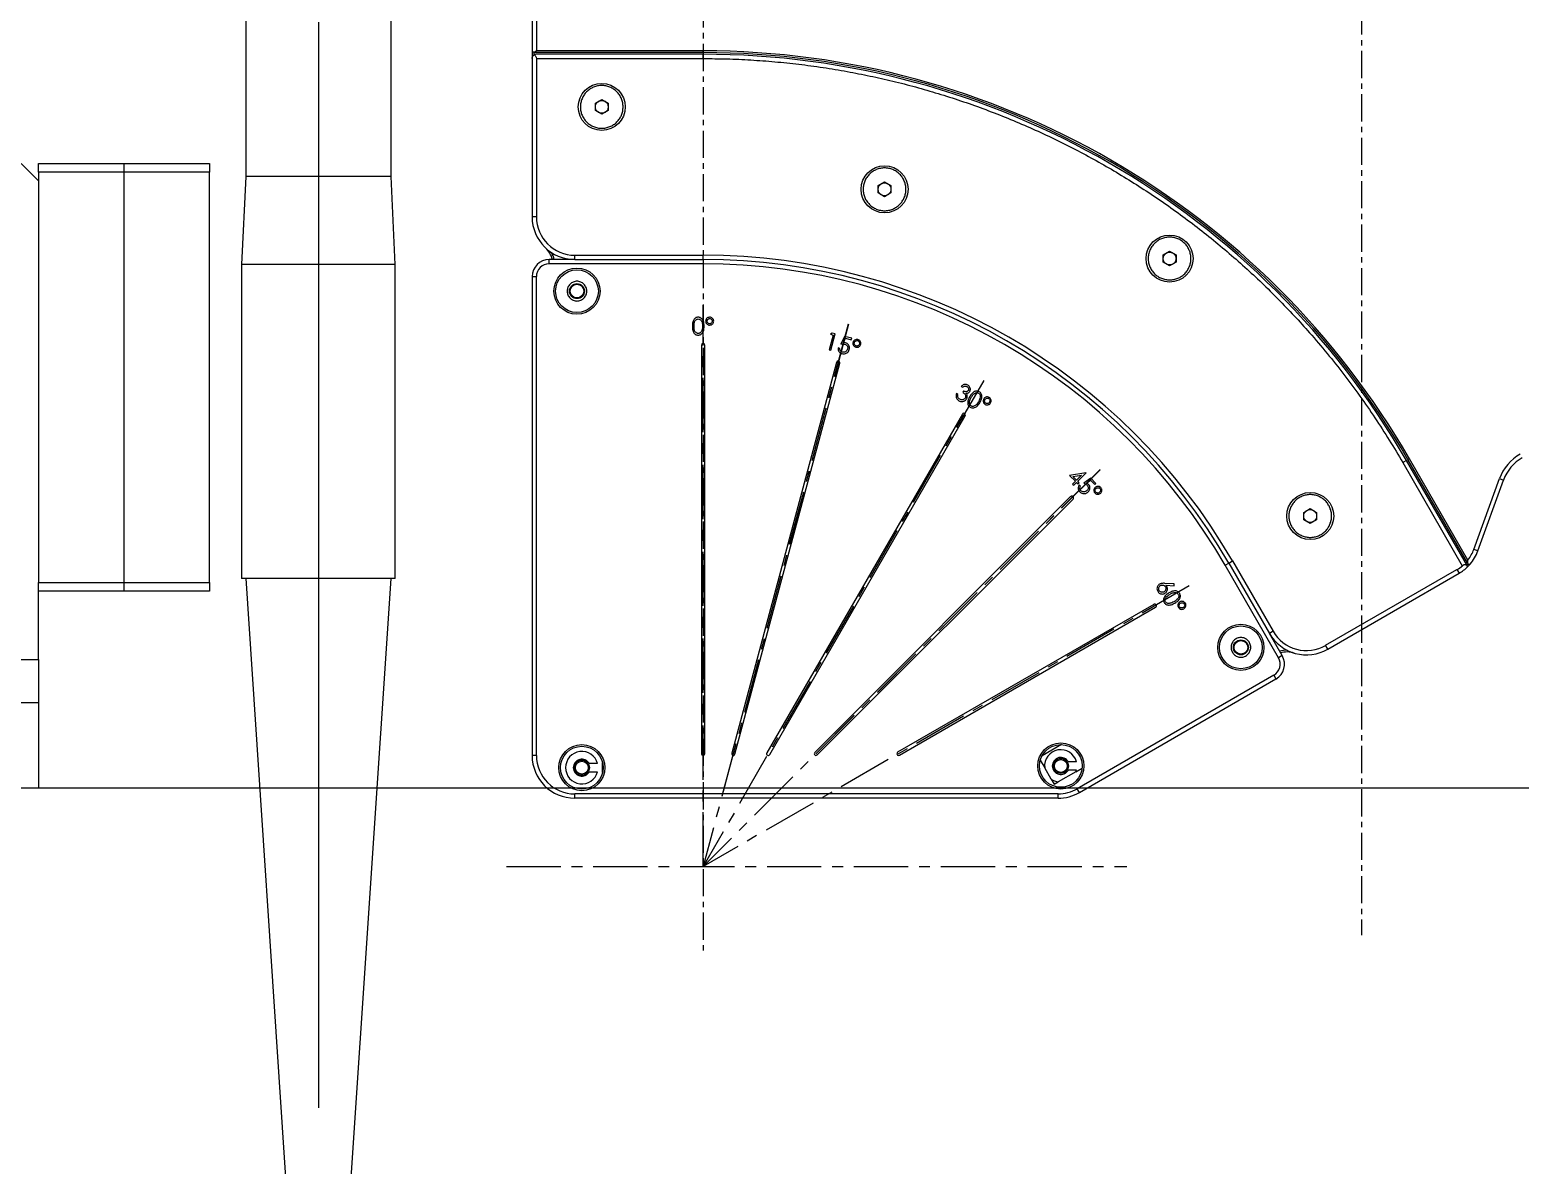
# Model space of a CAD drawing. Extents: x 500 to 100500, y -14500 to 21140.
# Drawn here: x 8435.5 to 8609.8, y -2988 to -2855.2 of the extents above; entities that cross this region are included whole.
import ezdxf

# ---------------------------------------------------------------- set-up
doc = ezdxf.new("R2010")
doc.units = 0
doc.linetypes.add('CENTER', pattern=[10.16, 6.35, -1.27, 1.27, -1.27])
doc.layers.get('0').update_dxf_attribs({"linetype": 'CONTINUOUS'})
doc.layers.add('30', color=111, linetype='CONTINUOUS')
doc.layers.add('Center', color=1, linetype='CENTER')

# ---------------------------------------------------------------- blocks, each defined once
blk = doc.blocks.new('KJA$C3C655F6F')
at = {"layer": '30', "linetype": 'Continuous', "lineweight": 25}
for p, q in [((-33.26, 287), (-33.26, 87.4)), ((-32.76, 287), (-32.76, 87.4)), ((-33.06, 87.2), (-33.26, 87.4)), ((-33.26, 87.4), (-33.26, 86.5)), ((-32.96, 87.2), (-33.06, 87.2)), ((-33.06, 87.2), (-33.06, 86.9)), ((-32.76, 87.4), (-32.96, 87.2)), ((-13.26, 87.2), (-32.96, 87.2)), ((-13.26, 87.4), (-32.76, 87.4)), ((-13.26, 87.2), (-13.26, 87.4)), ((-33.26, 86.5), (-33.26, 68)), ((-13.26, 87), (-32.76, 87)), ((-32.76, 86.5), (-32.76, 68)), ((-32.76, 86.5), (-13.26, 86.5)), ((-13.26, 86.5), (-13.26, 87)), ((-25.86, 81.28), (-25.11, 81.72)), ((-25.86, 80.42), (-25.86, 81.28)), ((-25.11, 79.98), (-25.86, 80.42)), ((-25.11, 81.72), (-24.36, 81.28)), ((-24.36, 80.42), (-25.11, 79.98)), ((-24.36, 81.28), (-24.36, 80.42)), ((7.22, 71.64), (7.97, 72.07)), ((7.22, 70.78), (7.22, 71.64)), ((7.97, 72.07), (8.72, 71.64)), ((8.72, 71.64), (8.72, 70.78)), ((7.97, 70.34), (7.22, 70.78)), ((8.72, 70.78), (7.97, 70.34)), ((-32.76, 68), (-33.26, 68)), ((-31.26, 62.5), (-31.26, 63)), ((-28.26, 63), (-31.26, 63)), ((-28.26, 63.5), (-13.26, 63.5)), ((-28.26, 63), (-28.26, 63.5)), ((-28.26, 63), (-13.26, 63)), ((-13.26, 63), (-13.26, 63.5)), ((-13.26, 63), (-13.26, 62.5)), ((40.56, 63.55), (41.31, 63.98)), ((40.56, 62.68), (40.56, 63.55)), ((41.31, 63.98), (42.06, 63.55)), ((42.06, 63.55), (42.06, 62.68)), ((-13.26, 62.5), (-31.26, 62.5)), ((41.31, 62.25), (40.56, 62.68)), ((42.06, 62.68), (41.31, 62.25)), ((-33.26, 61), (-33.26, 5)), ((-33.26, 61), (-32.76, 61)), ((-32.76, 5), (-32.76, 61)), ((1.96, 54.17), (1.5, 52.44)), ((1.83, 54.4), (1.66, 54.25)), ((1.66, 54.25), (1.96, 54.17)), ((1.69, 52.39), (2.2, 54.3)), ((2.2, 54.3), (1.83, 54.4)), ((-13.46, 53), (-13.46, 5.2)), ((-13.06, 5.2), (-13.06, 53)), ((1.5, 52.44), (1.69, 52.39)), ((2.74, 52.61), (2.54, 52.66)), ((3.3, 54.01), (2.87, 53.11)), ((3.17, 53.29), (3.4, 53.79)), ((4.13, 53.79), (3.3, 54.01)), ((3.4, 53.79), (4.08, 53.61)), ((4.08, 53.61), (4.13, 53.79)), ((2.34, 50.97), (-9.91, 5.25)), ((-9.53, 5.15), (2.72, 50.87)), ((16.55, 47.23), (16.38, 47.33)), ((16.94, 48.16), (17.12, 48.06)), ((17.2, 47.62), (17.11, 47.47)), ((17.07, 44.93), (-5.81, 5.3)), ((-5.46, 5.1), (17.41, 44.73)), ((69.01, 39.5), (68.58, 39.25)), ((68.58, 39.25), (75.55, 27.18)), ((76.18, 27.08), (69.01, 39.5)), ((69.36, 39.7), (69.19, 39.6)), ((76.17, 27.51), (69.19, 39.6)), ((76.2, 27.85), (69.36, 39.7)), ((31.51, 38.07), (29.62, 37.74)), ((29.62, 37.74), (30.29, 37.07)), ((30.29, 37.07), (29.96, 36.74)), ((29.96, 36.74), (30.1, 36.6)), ((30.01, 37.61), (31.01, 37.78)), ((30.42, 37.2), (30.01, 37.61)), ((30.1, 36.6), (30.43, 36.93)), ((31.01, 37.78), (30.42, 37.2)), ((30.43, 36.93), (30.6, 36.76)), ((30.56, 37.06), (31.54, 38.04)), ((30.73, 36.89), (30.56, 37.06)), ((30.6, 36.76), (30.73, 36.89)), ((30.9, 36.49), (30.75, 36.63)), ((32.09, 37.42), (31.26, 36.85)), ((31.54, 38.04), (31.51, 38.07)), ((31.61, 36.87), (32.06, 37.18)), ((32.06, 37.18), (32.56, 36.68)), ((32.69, 36.81), (32.09, 37.42)), ((32.56, 36.68), (32.69, 36.81)), ((76.89, 29.1), (79.91, 37.37)), ((77.36, 28.93), (80.38, 37.2)), ((79.91, 37.37), (80.38, 37.2)), ((29.73, 35.27), (-0.2, 5.34)), ((0.08, 5.06), (30.02, 34.99)), ((57.01, 33.43), (57.76, 33.87)), ((57.01, 32.57), (57.01, 33.43)), ((57.76, 33.87), (58.51, 33.43)), ((58.51, 33.43), (58.51, 32.57)), ((57.76, 32.14), (57.01, 32.57)), ((58.51, 32.57), (57.76, 32.14)), ((77.36, 28.93), (76.89, 29.1)), ((47.8, 27.25), (48.23, 27.5)), ((54.05, 16.42), (47.8, 27.25)), ((48.23, 27.5), (48.66, 27.75)), ((48.23, 27.5), (52.98, 19.27)), ((48.66, 27.75), (53.41, 19.52)), ((59.56, 17.88), (74.92, 26.74)), ((59.81, 17.44), (75.17, 26.31)), ((74.92, 26.74), (75.17, 26.31)), ((41.85, 25.05), (40.76, 25.12)), ((40.86, 24.91), (41.84, 24.85)), ((41.84, 24.85), (41.85, 25.05)), ((39.47, 22.67), (9.5, 5.37)), ((9.7, 5.03), (39.67, 22.33)), ((53.41, 19.52), (52.98, 19.27)), ((54.48, 16.67), (52.98, 19.27)), ((53.28, 18.76), (53.31, 18.77)), ((59.81, 17.44), (59.56, 17.88)), ((54.48, 16.67), (54.05, 16.42)), ((53.5, 14.38), (30.51, 1.1)), ((53.5, 14.38), (53.75, 13.94)), ((30.76, 0.67), (53.75, 13.94)), ((28.66, 6.27), (26.39, 4.96)), ((-32.76, 5), (-33.26, 5)), ((-25.6, 4.04), (-26.56, 4.04)), ((-25.01, 3), (-25.01, 4.13)), ((26.18, 4.46), (26.7, 3.56)), ((27.46, 2.24), (26.7, 3.56)), ((30.43, 4.25), (29.47, 4.25)), ((30.36, 3.1), (31.07, 3.51)), ((-26.56, 3.09), (-25.6, 3.09)), ((27.46, 2.24), (27.82, 1.63)), ((27.82, 1.63), (28.28, 1.9)), ((30.36, 3.1), (28.28, 1.9)), ((29.47, 3.3), (30.43, 3.3)), ((28.26, 0.5), (-28.26, 0.5)), ((-28.26, 0), (-28.26, 0.5)), ((28.26, 0), (-28.26, 0)), ((28.26, 0), (28.26, 0.5)), ((30.76, 0.67), (30.51, 1.1))]:
    blk.add_line(p, q, dxfattribs=at)
at = {"layer": '30', "linetype": 'Continuous', "lineweight": 25, "flags": 128}
blk.add_lwpolyline([(76.46, 27.38), (76.32, 27.22), (76.18, 27.08)], dxfattribs=at)
at = {"layer": '30', "linetype": 'Continuous', "lineweight": 25}
for centre, radius in [((-25.11, 80.85), 2.75), ((7.97, 71.21), 2.75), ((41.31, 63.11), 2.75), ((-28.01, 59.3), 2.7), ((-28.01, 59.3), 2.5), ((-28.01, 59.3), 0.877), ((-28.01, 59.3), 0.8), ((57.76, 33), 2.75), ((49.65, 17.64), 2.7), ((49.65, 17.64), 2.5), ((49.65, 17.64), 0.877), ((49.65, 17.64), 0.8), ((-27.44, 3.57), 2.7), ((-27.44, 3.57), 2.5), ((28.59, 3.77), 2.7), ((28.59, 3.77), 2.5), ((-27.44, 3.57), 0.877), ((-27.44, 3.57), 0.754), ((28.59, 3.77), 0.877), ((28.59, 3.77), 0.754)]:
    blk.add_circle(centre, radius, dxfattribs=at)
for centre, radius, start, end in [((-13.26, -8), 95.4, 30, 90), ((-13.26, -8), 95.2, 30, 90), ((-13.26, -8), 95, 30, 90), ((-28.26, 68), 5, 180, 270), ((-28.26, 68), 4.5, 180, 270), ((-31.26, 61), 2, 90, 180), ((-33.76, 62.19), 3, 15.6539, 46.5675), ((-33.76, 62.19), 3.2, 14.6528, 30.6627), ((-13.26, -8), 71.5, 30, 90), ((-13.26, -8), 71, 30, 90), ((-31.26, 61), 1.5, 90, 180), ((-13.26, -8), 70.5, 30, 90), ((-13.26, 53), 0.2, 0, 180), ((2.53, 50.92), 0.2, 345, 165), ((17.24, 44.83), 0.2, 330, 150), ((85.07, 35.49), 5.5, 120, 160), ((85.07, 35.49), 5, 120, 160), ((29.88, 35.13), 0.2, 315, 135), ((72.67, 30.64), 4.5, 321.762, 340), ((72.67, 30.64), 5, 319.3265, 340), ((72.67, 30.64), 4.5, 300, 309.8315), ((72.67, 30.64), 5, 300, 314.6952), ((72.67, 30.64), 4.8, 315.3222, 317.8131), ((39.57, 22.5), 0.2, 300, 120), ((57.31, 21.77), 5, 210, 300), ((57.31, 21.77), 4.5, 210, 300), ((52.75, 15.67), 1.5, 300, 30), ((52.75, 15.67), 2, 300, 30), ((55.03, 14.1), 3.2, 89.3373, 105.3472), ((55.03, 14.1), 3, 73.4325, 104.3461), ((-27.44, 3.57), 1.9, 14.4775, 345.5225), ((-9.72, 5.2), 0.2, 165, 345), ((-5.64, 5.2), 0.2, 150, 330), ((-0.06, 5.2), 0.2, 135, 315), ((9.6, 5.2), 0.2, 120, 300), ((28.59, 3.77), 1.9, 14.4775, 186.3079), ((-28.26, 5), 5, 180, 270), ((-28.26, 5), 4.5, 180, 270), ((-27.44, 3.57), 1, 28.3594, 331.6406), ((-13.26, 5.2), 0.2, 180, 0), ((28.59, 3.77), 1, 28.3594, 331.6406), ((28.59, 3.77), 1.9, 233.6921, 260.8165), ((28.59, 3.77), 1.9, 339.1835, 345.5225), ((28.26, 5), 4.5, 270, 300), ((28.26, 5), 5, 270, 300)]:
    blk.add_arc(centre, radius, start, end, dxfattribs=at)
for points, knots in [([(-33.26, 86.5), (-33.25, 86.55), (-33.24, 86.65), (-33.18, 86.78), (-33.1, 86.87), (-33.04, 86.91), (-33.01, 86.93)], [0, 0, 0, 0, 0.246234, 0.520204, 0.755299, 1, 1, 1, 1]), ([(-32.76, 87), (-32.81, 87), (-32.89, 86.99), (-32.97, 86.95), (-33.01, 86.93)], [0, 0, 0, 0, 0.568782, 1, 1, 1, 1]), ([(-33.01, 86.93), (-32.97, 86.91), (-32.89, 86.85), (-32.81, 86.74), (-32.77, 86.62), (-32.76, 86.54), (-32.76, 86.5)], [0, 0, 0, 0, 0.309726, 0.600126, 0.808185, 1, 1, 1, 1]), ([(-13.26, 86.5), (-12.33, 86.49), (-10.47, 86.48), (-7.68, 86.35), (-4.87, 86.14), (-2.05, 85.85), (0.78, 85.47), (3.55, 85.01), (6.28, 84.47), (8.94, 83.87), (11.6, 83.19), (14.24, 82.42), (16.88, 81.58), (19.49, 80.66), (22.08, 79.66), (24.65, 78.58), (27.19, 77.42), (29.68, 76.2), (32.12, 74.91), (34.51, 73.56), (36.85, 72.13), (39.17, 70.64), (41.46, 69.07), (43.71, 67.42), (45.9, 65.71), (48.04, 63.94), (50.11, 62.13), (52.1, 60.27), (54.03, 58.37), (55.89, 56.43), (57.8, 54.32), (59.75, 52.03), (61.71, 49.56), (63.58, 47.05), (65.34, 44.49), (67.02, 41.89), (68.06, 40.13), (68.58, 39.25)], [0, 0, 0, 0, 0.028058, 0.056326, 0.084793, 0.113449, 0.142282, 0.171281, 0.198764, 0.226374, 0.254099, 0.281929, 0.309853, 0.337858, 0.365933, 0.394066, 0.422245, 0.450458, 0.478189, 0.505929, 0.533666, 0.561389, 0.58959, 0.617751, 0.645861, 0.673908, 0.701881, 0.729269, 0.756563, 0.783752, 0.810825, 0.842891, 0.874762, 0.906424, 0.93786, 0.969057, 1, 1, 1, 1]), ([(-13.83, 56.25), (-13.89, 56.25), (-14.01, 56.24), (-14.17, 56.16), (-14.3, 56.04), (-14.4, 55.87), (-14.47, 55.67), (-14.5, 55.43), (-14.5, 55.28), (-14.5, 55.2)], [0, 0, 0, 0, 0.124799, 0.24962, 0.374455, 0.499472, 0.66612, 0.833023, 1, 1, 1, 1]), ([(-14.32, 55.2), (-14.32, 55.26), (-14.32, 55.38), (-14.3, 55.57), (-14.26, 55.73), (-14.18, 55.86), (-14.09, 55.96), (-13.96, 56.03), (-13.87, 56.04), (-13.83, 56.05)], [0, 0, 0, 0, 0.166958, 0.33387, 0.500509, 0.625498, 0.75026, 0.8752, 1, 1, 1, 1]), ([(-13.14, 55.2), (-13.14, 55.28), (-13.15, 55.43), (-13.18, 55.67), (-13.26, 55.87), (-13.36, 56.04), (-13.5, 56.16), (-13.66, 56.24), (-13.77, 56.25), (-13.83, 56.25)], [0, 0, 0, 0, 0.166961, 0.333839, 0.500503, 0.625509, 0.750374, 0.875185, 1, 1, 1, 1]), ([(-13.83, 56.05), (-13.78, 56.04), (-13.69, 56.03), (-13.57, 55.96), (-13.47, 55.86), (-13.39, 55.7), (-13.33, 55.47), (-13.32, 55.29), (-13.32, 55.2)], [0, 0, 0, 0, 0.124825, 0.249825, 0.374662, 0.49976, 0.749613, 1, 1, 1, 1]), ([(-12.49, 56.25), (-12.56, 56.24), (-12.69, 56.23), (-12.85, 56.11), (-12.95, 55.96), (-12.96, 55.85), (-12.96, 55.79)], [0, 0, 0, 0, 0.279707, 0.559479, 0.779698, 1, 1, 1, 1]), ([(-12.96, 55.79), (-12.96, 55.72), (-12.94, 55.59), (-12.81, 55.43), (-12.65, 55.34), (-12.54, 55.33), (-12.49, 55.33)], [0, 0, 0, 0, 0.279513, 0.559161, 0.779506, 1, 1, 1, 1]), ([(-12.78, 55.79), (-12.78, 55.83), (-12.77, 55.92), (-12.69, 56.02), (-12.59, 56.09), (-12.52, 56.09), (-12.49, 56.1)], [0, 0, 0, 0, 0.279677, 0.559466, 0.779709, 1, 1, 1, 1]), ([(-12.49, 55.48), (-12.53, 55.49), (-12.62, 55.5), (-12.72, 55.59), (-12.77, 55.68), (-12.78, 55.75), (-12.78, 55.79)], [0, 0, 0, 0, 0.2792339, 0.5591891, 0.7795622, 1, 1, 1, 1]), ([(-12.01, 55.79), (-12.02, 55.86), (-12.04, 56), (-12.17, 56.15), (-12.32, 56.24), (-12.43, 56.25), (-12.49, 56.25)], [0, 0, 0, 0, 0.279443, 0.559201, 0.77955, 1, 1, 1, 1]), ([(-12.49, 56.1), (-12.44, 56.09), (-12.35, 56.08), (-12.26, 55.99), (-12.2, 55.89), (-12.2, 55.82), (-12.19, 55.79)], [0, 0, 0, 0, 0.279204, 0.558932, 0.779374, 1, 1, 1, 1]), ([(-12.49, 55.33), (-12.42, 55.34), (-12.28, 55.35), (-12.13, 55.47), (-12.03, 55.63), (-12.02, 55.74), (-12.01, 55.79)], [0, 0, 0, 0, 0.279779, 0.559495, 0.779657, 1, 1, 1, 1]), ([(-12.19, 55.79), (-12.2, 55.74), (-12.21, 55.66), (-12.29, 55.56), (-12.38, 55.49), (-12.45, 55.49), (-12.49, 55.48)], [0, 0, 0, 0, 0.279717, 0.559486, 0.779814, 1, 1, 1, 1]), ([(-14.5, 55.2), (-14.5, 55.12), (-14.5, 54.97), (-14.47, 54.73), (-14.4, 54.53), (-14.3, 54.36), (-14.17, 54.24), (-14.01, 54.16), (-13.89, 54.15), (-13.83, 54.15)], [0, 0, 0, 0, 0.166978, 0.333901, 0.500528, 0.625558, 0.750376, 0.875183, 1, 1, 1, 1]), ([(-13.83, 54.35), (-13.87, 54.36), (-13.96, 54.37), (-14.09, 54.44), (-14.18, 54.54), (-14.26, 54.67), (-14.3, 54.83), (-14.32, 55.02), (-14.32, 55.14), (-14.32, 55.2)], [0, 0, 0, 0, 0.124779, 0.249684, 0.37451, 0.499494, 0.666113, 0.833029, 1, 1, 1, 1]), ([(-13.83, 54.15), (-13.77, 54.15), (-13.66, 54.16), (-13.5, 54.24), (-13.36, 54.36), (-13.26, 54.53), (-13.18, 54.73), (-13.15, 54.96), (-13.14, 55.12), (-13.14, 55.2)], [0, 0, 0, 0, 0.124838, 0.249678, 0.374552, 0.49957, 0.666183, 0.83304, 1, 1, 1, 1]), ([(-13.4, 54.7), (-13.42, 54.65), (-13.46, 54.54), (-13.57, 54.43), (-13.7, 54.37), (-13.78, 54.36), (-13.83, 54.35)], [0, 0, 0, 0, 0.280262, 0.5597794, 0.7799888, 1, 1, 1, 1]), ([(-13.32, 55.2), (-13.32, 55.1), (-13.33, 54.93), (-13.38, 54.77), (-13.4, 54.7)], [0, 0, 0, 0, 0.560097, 1, 1, 1, 1]), ([(2.54, 52.66), (2.54, 52.6), (2.53, 52.49), (2.57, 52.33), (2.66, 52.18), (2.8, 52.05), (2.93, 52.01), (2.99, 51.99)], [0, 0, 0, 0, 0.186879, 0.373577, 0.560343, 0.780041, 1, 1, 1, 1]), ([(3.05, 52.16), (3, 52.18), (2.89, 52.23), (2.79, 52.34), (2.73, 52.48), (2.74, 52.56), (2.74, 52.61)], [0, 0, 0, 0, 0.279763, 0.559521, 0.779394, 1, 1, 1, 1]), ([(2.87, 53.11), (2.95, 53.12), (3.1, 53.14), (3.24, 53.11), (3.31, 53.1)], [0, 0, 0, 0, 0.5602928, 1, 1, 1, 1]), ([(2.99, 51.99), (3.05, 51.98), (3.19, 51.95), (3.4, 51.98), (3.59, 52.08), (3.75, 52.25), (3.81, 52.41), (3.84, 52.48)], [0, 0, 0, 0, 0.186947, 0.373597, 0.560153, 0.780034, 1, 1, 1, 1]), ([(3.64, 52.54), (3.62, 52.47), (3.56, 52.33), (3.4, 52.2), (3.22, 52.14), (3.1, 52.16), (3.05, 52.16)], [0, 0, 0, 0, 0.280065, 0.559626, 0.779827, 1, 1, 1, 1]), ([(3.4, 53.27), (3.36, 53.28), (3.28, 53.29), (3.2, 53.29), (3.17, 53.29)], [0, 0, 0, 0, 0.55978, 1, 1, 1, 1]), ([(3.31, 53.1), (3.37, 53.08), (3.5, 53.03), (3.63, 52.88), (3.67, 52.7), (3.65, 52.6), (3.64, 52.54)], [0, 0, 0, 0, 0.280196, 0.559243, 0.7794, 1, 1, 1, 1]), ([(3.84, 52.48), (3.85, 52.54), (3.87, 52.67), (3.85, 52.86), (3.76, 53.04), (3.61, 53.19), (3.47, 53.24), (3.4, 53.27)], [0, 0, 0, 0, 0.186963, 0.373682, 0.560448, 0.780046, 1, 1, 1, 1]), ([(4.29, 53.32), (4.27, 53.25), (4.25, 53.12), (4.33, 52.94), (4.46, 52.81), (4.56, 52.77), (4.61, 52.75)], [0, 0, 0, 0, 0.2797086, 0.5593316, 0.7796078, 1, 1, 1, 1]), ([(4.86, 53.64), (4.79, 53.65), (4.65, 53.67), (4.47, 53.59), (4.34, 53.47), (4.3, 53.37), (4.29, 53.32)], [0, 0, 0, 0, 0.279543, 0.559405, 0.779682, 1, 1, 1, 1]), ([(4.65, 52.89), (4.61, 52.91), (4.52, 52.94), (4.45, 53.05), (4.42, 53.17), (4.43, 53.24), (4.44, 53.28)], [0, 0, 0, 0, 0.278942, 0.558752, 0.779364, 1, 1, 1, 1]), ([(4.44, 53.28), (4.46, 53.32), (4.49, 53.41), (4.6, 53.49), (4.71, 53.52), (4.78, 53.51), (4.82, 53.51)], [0, 0, 0, 0, 0.279756, 0.559451, 0.779719, 1, 1, 1, 1]), ([(4.61, 52.75), (4.68, 52.74), (4.82, 52.72), (5, 52.8), (5.13, 52.92), (5.16, 53.03), (5.18, 53.08)], [0, 0, 0, 0, 0.2796786, 0.5594149, 0.7796056, 1, 1, 1, 1]), ([(5.03, 53.12), (5.01, 53.07), (4.98, 52.99), (4.87, 52.91), (4.76, 52.87), (4.69, 52.88), (4.65, 52.89)], [0, 0, 0, 0, 0.27984, 0.559687, 0.779857, 1, 1, 1, 1]), ([(4.82, 53.51), (4.86, 53.49), (4.95, 53.45), (5.02, 53.34), (5.05, 53.22), (5.03, 53.15), (5.03, 53.12)], [0, 0, 0, 0, 0.279236, 0.558984, 0.779351, 1, 1, 1, 1]), ([(5.18, 53.08), (5.19, 53.15), (5.21, 53.28), (5.13, 53.46), (5.01, 53.59), (4.91, 53.63), (4.86, 53.64)], [0, 0, 0, 0, 0.279576, 0.559365, 0.779656, 1, 1, 1, 1]), ([(16.38, 47.33), (16.37, 47.27), (16.33, 47.15), (16.32, 46.97), (16.37, 46.78), (16.48, 46.61), (16.6, 46.53), (16.66, 46.49)], [0, 0, 0, 0, 0.187083, 0.373888, 0.560463, 0.780026, 1, 1, 1, 1]), ([(16.54, 46.91), (16.53, 46.97), (16.52, 47.08), (16.54, 47.18), (16.55, 47.23)], [0, 0, 0, 0, 0.558561, 1, 1, 1, 1]), ([(17.71, 48.31), (17.66, 48.33), (17.56, 48.38), (17.4, 48.4), (17.24, 48.37), (17.08, 48.29), (16.99, 48.2), (16.94, 48.16)], [0, 0, 0, 0, 0.186698, 0.373254, 0.559918, 0.77975, 1, 1, 1, 1]), ([(17.11, 47.47), (17.15, 47.44), (17.23, 47.38), (17.35, 47.28), (17.43, 47.14), (17.46, 46.96), (17.42, 46.85), (17.39, 46.79)], [0, 0, 0, 0, 0.1874618, 0.3747072, 0.5612879, 0.7807844, 1, 1, 1, 1]), ([(17.12, 48.06), (17.16, 48.09), (17.24, 48.15), (17.37, 48.2), (17.5, 48.19), (17.57, 48.16), (17.61, 48.14)], [0, 0, 0, 0, 0.280559, 0.559945, 0.779833, 1, 1, 1, 1]), ([(17.77, 47.68), (17.74, 47.65), (17.69, 47.59), (17.58, 47.54), (17.45, 47.53), (17.32, 47.56), (17.24, 47.6), (17.2, 47.62)], [0, 0, 0, 0, 0.186098, 0.372254, 0.559137, 0.779513, 1, 1, 1, 1]), ([(17.52, 47.35), (17.57, 47.35), (17.66, 47.36), (17.79, 47.41), (17.88, 47.48), (17.93, 47.55), (17.95, 47.58)], [0, 0, 0, 0, 0.280175, 0.559845, 0.779904, 1, 1, 1, 1]), ([(17.64, 47.08), (17.62, 47.14), (17.6, 47.23), (17.54, 47.31), (17.52, 47.35)], [0, 0, 0, 0, 0.559694, 1, 1, 1, 1]), ([(17.57, 46.71), (17.6, 46.78), (17.66, 46.9), (17.64, 47.03), (17.64, 47.08)], [0, 0, 0, 0, 0.559242, 1, 1, 1, 1]), ([(17.61, 48.14), (17.65, 48.11), (17.74, 48.06), (17.8, 47.92), (17.82, 47.79), (17.78, 47.72), (17.77, 47.68)], [0, 0, 0, 0, 0.280351, 0.560054, 0.780166, 1, 1, 1, 1]), ([(17.95, 47.58), (17.97, 47.63), (18.01, 47.72), (18.01, 47.89), (17.96, 48.05), (17.86, 48.2), (17.76, 48.28), (17.71, 48.31)], [0, 0, 0, 0, 0.186536, 0.373228, 0.559898, 0.779966, 1, 1, 1, 1]), ([(19.05, 47.54), (18.99, 47.56), (18.89, 47.61), (18.71, 47.62), (18.54, 47.59), (18.36, 47.49), (18.2, 47.35), (18.06, 47.16), (17.98, 47.03), (17.94, 46.96)], [0, 0, 0, 0, 0.124818, 0.249629, 0.374517, 0.499506, 0.666118, 0.833024, 1, 1, 1, 1]), ([(18.1, 46.87), (18.13, 46.92), (18.2, 47.02), (18.3, 47.17), (18.42, 47.3), (18.55, 47.38), (18.69, 47.42), (18.83, 47.43), (18.92, 47.39), (18.96, 47.37)], [0, 0, 0, 0, 0.166975, 0.333892, 0.500574, 0.625601, 0.750399, 0.875295, 1, 1, 1, 1]), ([(18.96, 47.37), (19, 47.34), (19.07, 47.29), (19.14, 47.16), (19.17, 47.02), (19.16, 46.84), (19.09, 46.61), (19, 46.45), (18.96, 46.37)], [0, 0, 0, 0, 0.124745, 0.24966, 0.374487, 0.499618, 0.749573, 1, 1, 1, 1]), ([(19.12, 46.28), (19.16, 46.35), (19.24, 46.49), (19.32, 46.71), (19.36, 46.92), (19.35, 47.12), (19.29, 47.29), (19.19, 47.44), (19.1, 47.5), (19.05, 47.54)], [0, 0, 0, 0, 0.1669524, 0.3338231, 0.5004407, 0.6254522, 0.7503056, 0.8751412, 1, 1, 1, 1]), ([(16.76, 46.66), (16.71, 46.69), (16.61, 46.76), (16.56, 46.86), (16.54, 46.91)], [0, 0, 0, 0, 0.559914, 1, 1, 1, 1]), ([(16.66, 46.49), (16.72, 46.46), (16.84, 46.4), (17.03, 46.38), (17.24, 46.42), (17.44, 46.52), (17.53, 46.65), (17.57, 46.71)], [0, 0, 0, 0, 0.186929, 0.373767, 0.560501, 0.780334, 1, 1, 1, 1]), ([(17.39, 46.79), (17.35, 46.74), (17.27, 46.63), (17.08, 46.57), (16.9, 46.59), (16.81, 46.63), (16.76, 46.66)], [0, 0, 0, 0, 0.279031, 0.558755, 0.779139, 1, 1, 1, 1]), ([(17.94, 46.96), (17.9, 46.9), (17.83, 46.76), (17.74, 46.54), (17.69, 46.33), (17.7, 46.14), (17.75, 45.97), (17.85, 45.82), (17.95, 45.75), (18, 45.72)], [0, 0, 0, 0, 0.1669781, 0.3338803, 0.5005081, 0.6255228, 0.7503733, 0.8751714, 1, 1, 1, 1]), ([(18.09, 45.87), (18.06, 45.9), (17.98, 45.95), (17.91, 46.08), (17.88, 46.22), (17.89, 46.37), (17.94, 46.53), (18.01, 46.7), (18.07, 46.81), (18.1, 46.87)], [0, 0, 0, 0, 0.1247108, 0.2496173, 0.3744474, 0.499452, 0.6661182, 0.8330383, 1, 1, 1, 1]), ([(18, 45.72), (18.05, 45.69), (18.16, 45.64), (18.34, 45.63), (18.51, 45.67), (18.69, 45.76), (18.85, 45.9), (19, 46.08), (19.08, 46.21), (19.12, 46.28)], [0, 0, 0, 0, 0.124837, 0.249679, 0.374547, 0.499565, 0.666186, 0.833048, 1, 1, 1, 1]), ([(18.64, 45.96), (18.59, 45.93), (18.51, 45.86), (18.36, 45.82), (18.21, 45.82), (18.13, 45.85), (18.09, 45.87)], [0, 0, 0, 0, 0.2803572, 0.5598085, 0.7800344, 1, 1, 1, 1]), ([(18.96, 46.37), (18.91, 46.29), (18.82, 46.14), (18.69, 46.02), (18.64, 45.96)], [0, 0, 0, 0, 0.560122, 1, 1, 1, 1]), ([(19.57, 46.7), (19.54, 46.64), (19.48, 46.51), (19.51, 46.31), (19.6, 46.15), (19.69, 46.09), (19.74, 46.06)], [0, 0, 0, 0, 0.279672, 0.559261, 0.77955, 1, 1, 1, 1]), ([(20.21, 46.87), (20.14, 46.9), (20.02, 46.95), (19.82, 46.92), (19.66, 46.84), (19.6, 46.75), (19.57, 46.7)], [0, 0, 0, 0, 0.279581, 0.559491, 0.779679, 1, 1, 1, 1]), ([(19.81, 46.18), (19.77, 46.21), (19.7, 46.27), (19.66, 46.4), (19.66, 46.52), (19.69, 46.58), (19.7, 46.62)], [0, 0, 0, 0, 0.279122, 0.559037, 0.779394, 1, 1, 1, 1]), ([(19.7, 46.62), (19.73, 46.66), (19.79, 46.73), (19.91, 46.78), (20.03, 46.79), (20.1, 46.76), (20.14, 46.74)], [0, 0, 0, 0, 0.279675, 0.559455, 0.779733, 1, 1, 1, 1]), ([(19.74, 46.06), (19.8, 46.03), (19.93, 45.98), (20.12, 46.01), (20.28, 46.09), (20.35, 46.18), (20.38, 46.23)], [0, 0, 0, 0, 0.279615, 0.559324, 0.779602, 1, 1, 1, 1]), ([(20.23, 46.31), (20.21, 46.27), (20.15, 46.2), (20.03, 46.15), (19.91, 46.14), (19.84, 46.17), (19.81, 46.18)], [0, 0, 0, 0, 0.279817, 0.559743, 0.77988, 1, 1, 1, 1]), ([(20.14, 46.74), (20.17, 46.71), (20.25, 46.66), (20.29, 46.53), (20.28, 46.41), (20.25, 46.34), (20.23, 46.31)], [0, 0, 0, 0, 0.279051, 0.558697, 0.779276, 1, 1, 1, 1]), ([(20.38, 46.23), (20.4, 46.29), (20.46, 46.42), (20.42, 46.62), (20.34, 46.77), (20.25, 46.84), (20.21, 46.87)], [0, 0, 0, 0, 0.2795578, 0.5592969, 0.779614, 1, 1, 1, 1]), ([(30.75, 36.63), (30.72, 36.59), (30.66, 36.49), (30.62, 36.33), (30.62, 36.16), (30.68, 35.98), (30.76, 35.88), (30.81, 35.83)], [0, 0, 0, 0, 0.186864, 0.373563, 0.560326, 0.780035, 1, 1, 1, 1]), ([(31.26, 36.85), (31.34, 36.82), (31.47, 36.77), (31.59, 36.67), (31.64, 36.63)], [0, 0, 0, 0, 0.560321, 1, 1, 1, 1]), ([(31.8, 36.73), (31.77, 36.76), (31.71, 36.81), (31.64, 36.85), (31.61, 36.87)], [0, 0, 0, 0, 0.559812, 1, 1, 1, 1]), ([(31.64, 36.63), (31.68, 36.58), (31.77, 36.47), (31.8, 36.28), (31.75, 36.1), (31.68, 36.02), (31.65, 35.98)], [0, 0, 0, 0, 0.280212, 0.559244, 0.779378, 1, 1, 1, 1]), ([(31.78, 35.83), (31.83, 35.88), (31.91, 35.97), (31.98, 36.15), (32, 36.35), (31.94, 36.56), (31.85, 36.67), (31.8, 36.73)], [0, 0, 0, 0, 0.187003, 0.373749, 0.560516, 0.78008, 1, 1, 1, 1]), ([(30.81, 35.83), (30.86, 35.78), (30.96, 35.69), (31.15, 35.62), (31.37, 35.61), (31.6, 35.68), (31.72, 35.78), (31.78, 35.83)], [0, 0, 0, 0, 0.186891, 0.373555, 0.560267, 0.7801, 1, 1, 1, 1]), ([(30.94, 35.95), (30.91, 36), (30.84, 36.08), (30.81, 36.24), (30.83, 36.38), (30.87, 36.45), (30.9, 36.49)], [0, 0, 0, 0, 0.279783, 0.559562, 0.779426, 1, 1, 1, 1]), ([(31.65, 35.98), (31.59, 35.94), (31.48, 35.84), (31.27, 35.81), (31.08, 35.84), (30.99, 35.92), (30.94, 35.95)], [0, 0, 0, 0, 0.2800999, 0.559732, 0.7799079, 1, 1, 1, 1]), ([(32.59, 36.33), (32.55, 36.28), (32.46, 36.17), (32.44, 35.97), (32.49, 35.8), (32.56, 35.72), (32.59, 35.68)], [0, 0, 0, 0, 0.279679, 0.559371, 0.7796, 1, 1, 1, 1]), ([(33.25, 36.33), (33.2, 36.37), (33.09, 36.45), (32.89, 36.47), (32.72, 36.44), (32.64, 36.37), (32.59, 36.33)], [0, 0, 0, 0, 0.279642, 0.559484, 0.77966, 1, 1, 1, 1]), ([(32.59, 35.68), (32.65, 35.63), (32.75, 35.55), (32.95, 35.53), (33.12, 35.57), (33.21, 35.64), (33.25, 35.67)], [0, 0, 0, 0, 0.279589, 0.559293, 0.779585, 1, 1, 1, 1]), ([(32.69, 35.77), (32.67, 35.81), (32.61, 35.88), (32.6, 36.02), (32.63, 36.13), (32.68, 36.19), (32.7, 36.22)], [0, 0, 0, 0, 0.27912, 0.559033, 0.779458, 1, 1, 1, 1]), ([(33.13, 35.78), (33.1, 35.76), (33.03, 35.7), (32.9, 35.68), (32.78, 35.7), (32.72, 35.75), (32.69, 35.77)], [0, 0, 0, 0, 0.279838, 0.559595, 0.779833, 1, 1, 1, 1]), ([(32.7, 36.22), (32.74, 36.25), (32.81, 36.3), (32.95, 36.32), (33.06, 36.29), (33.12, 36.25), (33.15, 36.23)], [0, 0, 0, 0, 0.279732, 0.559509, 0.779758, 1, 1, 1, 1]), ([(33.15, 36.23), (33.18, 36.19), (33.23, 36.11), (33.24, 35.98), (33.2, 35.87), (33.16, 35.81), (33.13, 35.78)], [0, 0, 0, 0, 0.279173, 0.558828, 0.779257, 1, 1, 1, 1]), ([(33.25, 35.67), (33.29, 35.73), (33.38, 35.83), (33.39, 36.03), (33.35, 36.2), (33.28, 36.29), (33.25, 36.33)], [0, 0, 0, 0, 0.279611, 0.559331, 0.779656, 1, 1, 1, 1]), ([(76.18, 27.08), (76.15, 27.13), (76.09, 27.22), (75.96, 27.29), (75.84, 27.3), (75.74, 27.29), (75.64, 27.25), (75.58, 27.21), (75.55, 27.18)], [0, 0, 0, 0, 0.250332, 0.499097, 0.628631, 0.749423, 0.874939, 1, 1, 1, 1]), ([(76.17, 27.51), (76.18, 27.57), (76.19, 27.69), (76.2, 27.8), (76.2, 27.85)], [0, 0, 0, 0, 0.560001, 1, 1, 1, 1]), ([(76.25, 27.37), (76.23, 27.4), (76.21, 27.44), (76.18, 27.49), (76.17, 27.51)], [0, 0, 0, 0, 0.56, 1, 1, 1, 1]), ([(76.25, 27.37), (76.29, 27.37), (76.36, 27.38), (76.43, 27.38), (76.46, 27.38)], [0, 0, 0, 0, 0.56, 1, 1, 1, 1]), ([(40.14, 25.03), (40.09, 24.99), (40, 24.93), (39.89, 24.78), (39.83, 24.6), (39.83, 24.39), (39.89, 24.26), (39.92, 24.2)], [0, 0, 0, 0, 0.186818, 0.373645, 0.56037, 0.78012, 1, 1, 1, 1]), ([(40.09, 24.29), (40.06, 24.34), (40.02, 24.46), (40.05, 24.64), (40.12, 24.78), (40.2, 24.83), (40.24, 24.86)], [0, 0, 0, 0, 0.2795714, 0.5593679, 0.7796873, 1, 1, 1, 1]), ([(40.76, 25.12), (40.7, 25.13), (40.58, 25.13), (40.42, 25.12), (40.27, 25.09), (40.19, 25.05), (40.14, 25.03)], [0, 0, 0, 0, 0.280168, 0.560159, 0.780148, 1, 1, 1, 1]), ([(40.24, 24.86), (40.3, 24.89), (40.41, 24.94), (40.59, 24.91), (40.73, 24.83), (40.79, 24.75), (40.82, 24.71)], [0, 0, 0, 0, 0.279518, 0.559319, 0.779645, 1, 1, 1, 1]), ([(40.82, 24.71), (40.84, 24.65), (40.89, 24.54), (40.86, 24.36), (40.78, 24.22), (40.7, 24.16), (40.66, 24.13)], [0, 0, 0, 0, 0.279482, 0.559297, 0.779641, 1, 1, 1, 1]), ([(40.76, 23.96), (40.81, 24), (40.91, 24.06), (41.01, 24.2), (41.07, 24.37), (41.08, 24.57), (41.02, 24.69), (40.99, 24.75)], [0, 0, 0, 0, 0.186935, 0.373689, 0.560551, 0.780216, 1, 1, 1, 1]), ([(40.99, 24.75), (40.97, 24.79), (40.93, 24.85), (40.88, 24.89), (40.86, 24.91)], [0, 0, 0, 0, 0.559749, 1, 1, 1, 1]), ([(39.92, 24.2), (39.95, 24.15), (40.02, 24.05), (40.17, 23.94), (40.36, 23.87), (40.57, 23.87), (40.7, 23.93), (40.76, 23.96)], [0, 0, 0, 0, 0.1868412, 0.3736439, 0.5604043, 0.7801034, 1, 1, 1, 1]), ([(40.66, 24.13), (40.61, 24.11), (40.49, 24.06), (40.32, 24.09), (40.17, 24.17), (40.12, 24.25), (40.09, 24.29)], [0, 0, 0, 0, 0.2795907, 0.5594134, 0.7797145, 1, 1, 1, 1]), ([(41.24, 24), (41.18, 23.96), (41.04, 23.88), (40.86, 23.74), (40.71, 23.58), (40.62, 23.4), (40.58, 23.23), (40.59, 23.05), (40.64, 22.95), (40.67, 22.89)], [0, 0, 0, 0, 0.166971, 0.333855, 0.500487, 0.625485, 0.750324, 0.875156, 1, 1, 1, 1]), ([(40.67, 22.89), (40.7, 22.85), (40.77, 22.75), (40.92, 22.65), (41.09, 22.59), (41.28, 22.58), (41.5, 22.62), (41.72, 22.71), (41.86, 22.78), (41.92, 22.82)], [0, 0, 0, 0, 0.124843, 0.249675, 0.374539, 0.499536, 0.666173, 0.833046, 1, 1, 1, 1]), ([(40.83, 22.98), (40.81, 23.02), (40.77, 23.11), (40.78, 23.25), (40.82, 23.38), (40.92, 23.54), (41.1, 23.69), (41.25, 23.79), (41.33, 23.84)], [0, 0, 0, 0, 0.124782, 0.249699, 0.374581, 0.499643, 0.749488, 1, 1, 1, 1]), ([(41.34, 22.79), (41.29, 22.78), (41.18, 22.76), (41.03, 22.8), (40.91, 22.87), (40.85, 22.94), (40.83, 22.98)], [0, 0, 0, 0, 0.28028, 0.55973, 0.779963, 1, 1, 1, 1]), ([(42.49, 23.94), (42.45, 23.99), (42.39, 24.09), (42.24, 24.19), (42.07, 24.24), (41.87, 24.25), (41.66, 24.2), (41.45, 24.11), (41.31, 24.04), (41.24, 24)], [0, 0, 0, 0, 0.124841, 0.249649, 0.374517, 0.499504, 0.666106, 0.833024, 1, 1, 1, 1]), ([(41.33, 23.84), (41.39, 23.87), (41.49, 23.93), (41.66, 24), (41.83, 24.05), (41.98, 24.06), (42.12, 24.02), (42.24, 23.96), (42.3, 23.88), (42.33, 23.84)], [0, 0, 0, 0, 0.166976, 0.33391, 0.500553, 0.62558, 0.750405, 0.875285, 1, 1, 1, 1]), ([(41.83, 22.98), (41.74, 22.93), (41.59, 22.85), (41.42, 22.81), (41.34, 22.79)], [0, 0, 0, 0, 0.560097, 1, 1, 1, 1]), ([(42.33, 23.84), (42.35, 23.8), (42.38, 23.72), (42.38, 23.57), (42.34, 23.44), (42.23, 23.28), (42.06, 23.12), (41.91, 23.03), (41.83, 22.98)], [0, 0, 0, 0, 0.124766, 0.249705, 0.374543, 0.499652, 0.74958, 1, 1, 1, 1]), ([(41.92, 22.82), (41.99, 22.86), (42.13, 22.94), (42.31, 23.09), (42.45, 23.26), (42.54, 23.43), (42.58, 23.61), (42.56, 23.78), (42.51, 23.89), (42.49, 23.94)], [0, 0, 0, 0, 0.166952, 0.333814, 0.500448, 0.625454, 0.750298, 0.875132, 1, 1, 1, 1]), ([(42.52, 22.96), (42.46, 22.92), (42.35, 22.84), (42.28, 22.65), (42.28, 22.47), (42.32, 22.37), (42.35, 22.32)], [0, 0, 0, 0, 0.27967, 0.55928, 0.779529, 1, 1, 1, 1]), ([(42.47, 22.39), (42.45, 22.43), (42.42, 22.52), (42.45, 22.65), (42.51, 22.76), (42.57, 22.8), (42.6, 22.82)], [0, 0, 0, 0, 0.279181, 0.559071, 0.779457, 1, 1, 1, 1]), ([(43.16, 22.79), (43.12, 22.84), (43.03, 22.95), (42.85, 23.02), (42.67, 23.03), (42.57, 22.98), (42.52, 22.96)], [0, 0, 0, 0, 0.279571, 0.559401, 0.779671, 1, 1, 1, 1]), ([(42.6, 22.82), (42.64, 22.84), (42.73, 22.88), (42.86, 22.86), (42.97, 22.8), (43.01, 22.74), (43.03, 22.71)], [0, 0, 0, 0, 0.279784, 0.559592, 0.779809, 1, 1, 1, 1]), ([(43.03, 22.71), (43.05, 22.67), (43.09, 22.58), (43.06, 22.45), (42.99, 22.35), (42.93, 22.31), (42.9, 22.29)], [0, 0, 0, 0, 0.27921, 0.558985, 0.77937, 1, 1, 1, 1]), ([(42.99, 22.15), (43.04, 22.19), (43.15, 22.27), (43.22, 22.46), (43.23, 22.64), (43.18, 22.74), (43.16, 22.79)], [0, 0, 0, 0, 0.279644, 0.559345, 0.779599, 1, 1, 1, 1]), ([(42.35, 22.32), (42.39, 22.27), (42.47, 22.15), (42.66, 22.08), (42.84, 22.08), (42.94, 22.12), (42.99, 22.15)], [0, 0, 0, 0, 0.2796533, 0.5593586, 0.7796153, 1, 1, 1, 1]), ([(42.9, 22.29), (42.86, 22.27), (42.77, 22.23), (42.64, 22.25), (42.54, 22.3), (42.49, 22.36), (42.47, 22.39)], [0, 0, 0, 0, 0.279974, 0.55984, 0.780001, 1, 1, 1, 1])]:
    blk.add_open_spline(points, degree=3, knots=knots, dxfattribs=at)
for points in [[(-22.61, 80.85), (-22.62, 80.69), (-22.64, 80.36), (-22.78, 79.89), (-23.02, 79.45), (-23.33, 79.07), (-23.71, 78.76), (-24.15, 78.53), (-24.62, 78.38), (-25.11, 78.33), (-25.6, 78.38), (-26.07, 78.53), (-26.51, 78.76), (-26.89, 79.07), (-27.2, 79.45), (-27.43, 79.89), (-27.58, 80.36), (-27.62, 80.85), (-27.58, 81.34), (-27.43, 81.81), (-27.2, 82.25), (-26.89, 82.63), (-26.51, 82.94), (-26.07, 83.17), (-25.6, 83.32), (-25.11, 83.37), (-24.62, 83.32), (-24.15, 83.17), (-23.71, 82.94), (-23.33, 82.63), (-23.02, 82.25), (-22.78, 81.81), (-22.64, 81.34), (-22.62, 81.01), (-22.61, 80.85)], [(-25.86, 80.85), (-25.85, 80.92), (-25.84, 81.05), (-25.76, 81.23), (-25.65, 81.39), (-25.54, 81.46), (-25.48, 81.5)], [(-25.48, 80.2), (-25.54, 80.24), (-25.65, 80.31), (-25.76, 80.47), (-25.84, 80.65), (-25.85, 80.78), (-25.86, 80.85)], [(-25.48, 81.5), (-25.42, 81.53), (-25.31, 81.58), (-25.11, 81.61), (-24.91, 81.58), (-24.79, 81.53), (-24.73, 81.5)], [(-24.73, 80.2), (-24.79, 80.17), (-24.91, 80.12), (-25.11, 80.09), (-25.31, 80.12), (-25.42, 80.17), (-25.48, 80.2)], [(-24.73, 81.5), (-24.68, 81.46), (-24.57, 81.39), (-24.45, 81.23), (-24.37, 81.05), (-24.36, 80.92), (-24.36, 80.85)], [(-24.36, 80.85), (-24.36, 80.78), (-24.37, 80.65), (-24.45, 80.47), (-24.57, 80.31), (-24.68, 80.24), (-24.73, 80.2)], [(10.47, 71.21), (10.46, 71.04), (10.44, 70.72), (10.29, 70.25), (10.06, 69.81), (9.74, 69.43), (9.36, 69.12), (8.93, 68.88), (8.46, 68.74), (7.97, 68.69), (7.47, 68.74), (7, 68.88), (6.57, 69.12), (6.19, 69.43), (5.87, 69.81), (5.64, 70.25), (5.5, 70.72), (5.45, 71.21), (5.5, 71.7), (5.64, 72.17), (5.87, 72.61), (6.19, 72.99), (6.57, 73.3), (7, 73.53), (7.47, 73.68), (7.97, 73.72), (8.46, 73.68), (8.93, 73.53), (9.36, 73.3), (9.74, 72.99), (10.06, 72.61), (10.29, 72.17), (10.44, 71.7), (10.46, 71.37), (10.47, 71.21)], [(7.22, 71.21), (7.22, 71.27), (7.23, 71.41), (7.31, 71.59), (7.43, 71.75), (7.54, 71.82), (7.59, 71.86)], [(7.59, 71.86), (7.65, 71.89), (7.77, 71.94), (7.97, 71.97), (8.16, 71.94), (8.28, 71.89), (8.34, 71.86)], [(8.34, 71.86), (8.39, 71.82), (8.5, 71.75), (8.62, 71.59), (8.7, 71.41), (8.71, 71.27), (8.72, 71.21)], [(7.59, 70.56), (7.54, 70.6), (7.43, 70.67), (7.31, 70.83), (7.23, 71.01), (7.22, 71.14), (7.22, 71.21)], [(8.34, 70.56), (8.28, 70.53), (8.16, 70.47), (7.97, 70.45), (7.77, 70.47), (7.65, 70.53), (7.59, 70.56)], [(8.72, 71.21), (8.71, 71.14), (8.7, 71.01), (8.62, 70.83), (8.5, 70.67), (8.39, 70.6), (8.34, 70.56)], [(43.81, 63.11), (43.8, 62.95), (43.78, 62.62), (43.63, 62.15), (43.4, 61.72), (43.09, 61.33), (42.71, 61.02), (42.27, 60.79), (41.8, 60.65), (41.31, 60.6), (40.82, 60.65), (40.35, 60.79), (39.91, 61.02), (39.53, 61.33), (39.22, 61.72), (38.98, 62.15), (38.84, 62.62), (38.79, 63.11), (38.84, 63.6), (38.98, 64.08), (39.22, 64.51), (39.53, 64.89), (39.91, 65.21), (40.35, 65.44), (40.82, 65.58), (41.31, 65.63), (41.8, 65.58), (42.27, 65.44), (42.71, 65.21), (43.09, 64.89), (43.4, 64.51), (43.63, 64.08), (43.78, 63.6), (43.8, 63.28), (43.81, 63.11)], [(40.56, 63.11), (40.56, 63.18), (40.57, 63.31), (40.65, 63.49), (40.77, 63.65), (40.88, 63.73), (40.93, 63.76)], [(40.93, 62.46), (40.88, 62.5), (40.77, 62.58), (40.65, 62.73), (40.57, 62.92), (40.56, 63.05), (40.56, 63.11)], [(40.93, 63.76), (40.99, 63.79), (41.11, 63.85), (41.31, 63.87), (41.51, 63.85), (41.62, 63.79), (41.68, 63.76)], [(41.68, 63.76), (41.74, 63.73), (41.85, 63.65), (41.97, 63.49), (42.04, 63.31), (42.05, 63.18), (42.06, 63.11)], [(42.06, 63.11), (42.05, 63.05), (42.04, 62.92), (41.97, 62.73), (41.85, 62.58), (41.74, 62.5), (41.68, 62.46)], [(41.68, 62.46), (41.62, 62.44), (41.51, 62.38), (41.31, 62.36), (41.11, 62.38), (40.99, 62.44), (40.93, 62.46)], [(-26.86, 59.3), (-26.86, 59.22), (-26.87, 59.07), (-26.94, 58.86), (-27.05, 58.66), (-27.19, 58.48), (-27.37, 58.34), (-27.57, 58.23), (-27.78, 58.16), (-28.01, 58.14), (-28.23, 58.16), (-28.45, 58.23), (-28.65, 58.34), (-28.83, 58.48), (-28.97, 58.66), (-29.08, 58.86), (-29.14, 59.07), (-29.17, 59.3), (-29.14, 59.53), (-29.08, 59.74), (-28.97, 59.94), (-28.83, 60.12), (-28.65, 60.26), (-28.45, 60.37), (-28.23, 60.44), (-28.01, 60.46), (-27.78, 60.44), (-27.57, 60.37), (-27.37, 60.26), (-27.19, 60.12), (-27.05, 59.94), (-26.94, 59.74), (-26.87, 59.53), (-26.86, 59.38), (-26.86, 59.3)], [(60.26, 33), (60.25, 32.84), (60.23, 32.51), (60.08, 32.04), (59.85, 31.6), (59.54, 31.22), (59.16, 30.91), (58.72, 30.68), (58.25, 30.53), (57.76, 30.49), (57.27, 30.53), (56.8, 30.68), (56.36, 30.91), (55.98, 31.22), (55.67, 31.6), (55.43, 32.04), (55.29, 32.51), (55.24, 33), (55.29, 33.49), (55.43, 33.96), (55.67, 34.4), (55.98, 34.78), (56.36, 35.09), (56.8, 35.33), (57.27, 35.47), (57.76, 35.52), (58.25, 35.47), (58.72, 35.33), (59.16, 35.09), (59.54, 34.78), (59.85, 34.4), (60.08, 33.96), (60.23, 33.49), (60.25, 33.17), (60.26, 33)], [(57.01, 33), (57.01, 33.07), (57.02, 33.2), (57.1, 33.38), (57.22, 33.54), (57.33, 33.61), (57.38, 33.65)], [(57.38, 33.65), (57.44, 33.68), (57.56, 33.74), (57.76, 33.76), (57.96, 33.74), (58.07, 33.68), (58.13, 33.65)], [(58.13, 33.65), (58.19, 33.61), (58.3, 33.54), (58.41, 33.38), (58.49, 33.2), (58.5, 33.07), (58.51, 33)], [(57.38, 32.35), (57.33, 32.39), (57.22, 32.46), (57.1, 32.62), (57.02, 32.8), (57.01, 32.94), (57.01, 33)], [(58.13, 32.35), (58.07, 32.32), (57.96, 32.27), (57.76, 32.24), (57.56, 32.27), (57.44, 32.32), (57.38, 32.35)], [(58.51, 33), (58.5, 32.94), (58.49, 32.8), (58.41, 32.62), (58.3, 32.46), (58.19, 32.39), (58.13, 32.35)], [(50.8, 17.64), (50.8, 17.56), (50.79, 17.41), (50.72, 17.2), (50.61, 17), (50.47, 16.82), (50.29, 16.68), (50.09, 16.57), (49.88, 16.5), (49.65, 16.48), (49.42, 16.5), (49.21, 16.57), (49.01, 16.68), (48.83, 16.82), (48.69, 17), (48.58, 17.2), (48.52, 17.41), (48.49, 17.64), (48.52, 17.87), (48.58, 18.08), (48.69, 18.28), (48.83, 18.46), (49.01, 18.6), (49.21, 18.71), (49.42, 18.77), (49.65, 18.8), (49.88, 18.77), (50.09, 18.71), (50.29, 18.6), (50.47, 18.46), (50.61, 18.28), (50.72, 18.08), (50.79, 17.87), (50.8, 17.71), (50.8, 17.64)]]:
    blk.add_open_spline(points, degree=3, dxfattribs=at)
at = {"layer": 'Center'}
for p, q in [((-13.26, -8), (-13.26, 57.65)), ((3.73, 55.42), (-13.26, -8)), ((19.57, 48.86), (-13.26, -8)), ((33.17, 38.42), (-13.26, -8)), ((43.6, 24.83), (-13.26, -8)), ((-36.26, -8), (36.32, -8))]:
    blk.add_line(p, q, dxfattribs=at)
blk = doc.blocks.new('KJ특성 TURN')
at = {"layer": 'Center', "ltscale": 0.5}
for p, q in [((9197.78, -70811.09), (9197.78, -71397.09)), ((9120.78, -70830.59), (9120.78, -71399.09))]:
    blk.add_line(p, q, dxfattribs=at)
at = {"layer": 'Center'}
for p, q in [((9120.78, -71389.09), (9120.78, -71323.44)), ((9137.78, -71325.67), (9120.78, -71389.09)), ((9153.61, -71332.23), (9120.78, -71389.09)), ((9167.21, -71342.66), (9120.78, -71389.09)), ((9177.64, -71356.26), (9120.78, -71389.09)), ((9097.78, -71389.09), (9170.36, -71389.09))]:
    blk.add_line(p, q, dxfattribs=at)
at = {"layer": '30'}
blk.add_blockref('KJA$C3C655F6F', (9134.04, -71381.09), dxfattribs=at)
blk = doc.blocks.new('KJVision F 2')
at = {"color": 3, "linetype": 'Continuous', "lineweight": 25}
for p, q in [((-5394.72, -76988.69, -96.77), (-5394.72, -77015.99, -96.77)), ((-5377.72, -77015.99, -96.77), (-5377.72, -76988.69, -96.77)), ((-5394.72, -77015.99, -96.77), (-5395.22, -77026.29, -96.77)), ((-5386.22, -77015.99, -96.77), (-5394.72, -77015.99, -96.77)), ((-5377.72, -77015.99, -96.77), (-5386.22, -77015.99, -96.77)), ((-5377.22, -77026.29, -96.77), (-5377.72, -77015.99, -96.77)), ((-5395.22, -77026.29, -96.77), (-5395.22, -77062.99, -96.77)), ((-5386.22, -77026.29, -96.77), (-5395.22, -77026.29, -96.77)), ((-5377.22, -77026.29, -96.77), (-5386.22, -77026.29, -96.77)), ((-5377.22, -77062.99, -96.77), (-5377.22, -77026.29, -96.77)), ((-5386.22, -77062.99, -96.77), (-5395.22, -77062.99, -96.77)), ((-5394.72, -77062.99, -96.77), (-5387.22, -77175.99, -96.77)), ((-5377.22, -77062.99, -96.77), (-5386.22, -77062.99, -96.77)), ((-5385.22, -77175.99, -96.77), (-5377.72, -77062.99, -96.77))]:
    blk.add_line(p, q, dxfattribs=at)
at = {"layer": 'Center', "color": 3, "ltscale": 20}
blk.add_line((-5386.22, -76388.32, -96.77), (-5386.22, -78093.69, -96.77), dxfattribs=at)
at = {"layer": 'Center'}
blk.add_blockref('KJ특성 TURN', (-14462, -5707.6, -96.77), dxfattribs=at)
blk = doc.blocks.new('KJprobe Card F')
at = {"color": 6}
for p, q in [((32103.7, -77308.49, 43.99), (32101.7, -77306.49, 43.99)), ((32103.7, -77307.49, 43.99), (32103.7, -77306.49, 43.99)), ((32103.7, -77306.49, 43.99), (32113.7, -77306.49, 43.99)), ((32113.7, -77307.49, 43.99), (32103.7, -77307.49, 43.99)), ((32103.7, -77307.49, 43.99), (32103.7, -77355.49, 43.99)), ((32113.7, -77306.49, 43.99), (32113.7, -77307.49, 43.99)), ((32113.7, -77306.49, 43.99), (32123.7, -77306.49, 43.99)), ((32113.7, -77307.49, 43.99), (32113.7, -77355.49, 43.99)), ((32123.7, -77307.49, 43.99), (32113.7, -77307.49, 43.99)), ((32123.7, -77306.49, 43.99), (32123.7, -77307.49, 43.99)), ((32123.7, -77355.49, 43.99), (32123.7, -77307.49, 43.99)), ((32103.7, -77355.49, 43.99), (32113.7, -77355.49, 43.99)), ((32103.7, -77356.49, 43.99), (32103.7, -77355.49, 43.99)), ((32113.7, -77356.49, 43.99), (32103.7, -77356.49, 43.99)), ((32103.7, -77364.49, 43.99), (32103.7, -77356.49, 43.99)), ((32113.7, -77355.49, 43.99), (32113.7, -77356.49, 43.99)), ((32113.7, -77355.49, 43.99), (32123.7, -77355.49, 43.99)), ((32123.7, -77356.49, 43.99), (32113.7, -77356.49, 43.99)), ((32123.7, -77355.49, 43.99), (32123.7, -77356.49, 43.99)), ((32093.7, -77364.49, 43.99), (32103.7, -77364.49, 43.99)), ((32103.7, -77364.49, 43.99), (32103.7, -77369.49, 43.99)), ((32101.7, -77369.49, 43.99), (32103.7, -77369.49, 43.99)), ((32103.7, -77369.49, 43.99), (32103.7, -77379.49, 43.99)), ((32066.7, -77379.49, 43.99), (32395.7, -77379.49, 43.99))]:
    blk.add_line(p, q, dxfattribs=at)

msp = doc.modelspace()

# ---------------------------------------------------------------- block references
msp.add_blockref('KJprobe Card F', (-23667.2, 74435.59, -119.8))
at = {"layer": 'Center'}
msp.add_blockref('KJVision F 2', (13855.47, 74143.58, 20.95), dxfattribs=at)

doc.saveas('drawing.dxf')
